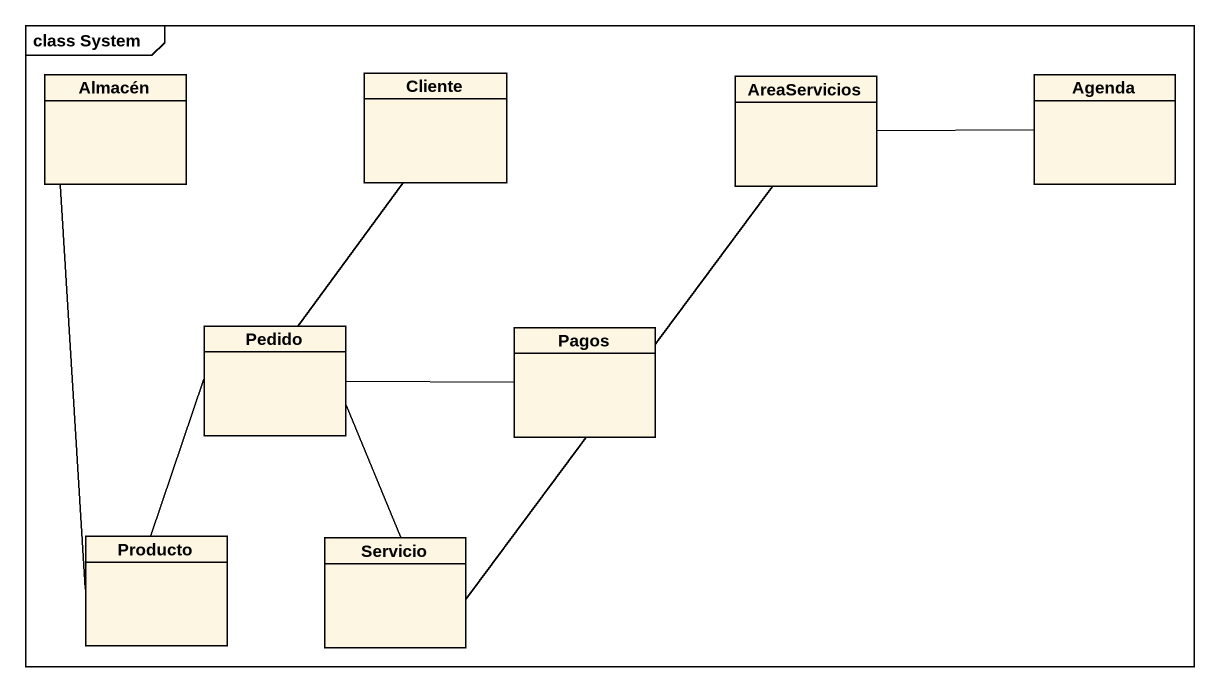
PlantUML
@startuml
mainframe class System
hide circle
hide empty members
class Almacén
class Cliente
class AreaServicios
class Agenda
class Pedido
class Pagos
class Producto
class Servicio
Almacén -- Producto
Agenda -left- AreaServicios
Pedido -up- Cliente
Pedido -right- Pagos
Producto -up- Pedido
Servicio -up- AreaServicios
Servicio -up- Pedido
@enduml
